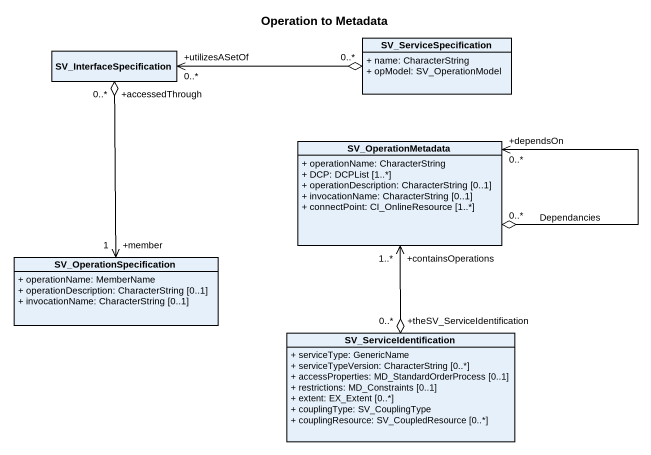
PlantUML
@startuml
title Operation to Metadata
hide circle
hide empty members
skinparam classAttributeIconSize 0
class SV_InterfaceSpecification
class SV_ServiceSpecification {
  + name: CharacterString
  + opModel: SV_OperationModel
}
class SV_OperationMetadata {
  + operationName: CharacterString
  + DCP: DCPList [1..*]
  + operationDescription: CharacterString [0..1]
  + invocationName: CharacterString [0..1]
  + connectPoint: CI_OnlineResource [1..*]
}
class SV_OperationSpecification {
  + operationName: MemberName
  + operationDescription: CharacterString [0..1]
  + invocationName: CharacterString [0..1]
}
class SV_ServiceIdentification {
  + serviceType: GenericName
  + serviceTypeVersion: CharacterString [0..*]
  + accessProperties: MD_StandardOrderProcess [0..1]
  + restrictions: MD_Constraints [0..1]
  + extent: EX_Extent [0..*]
  + couplingType: SV_CouplingType
  + couplingResource: SV_CoupledResource [0..*]
}
SV_ServiceSpecification "0..*" o-left-> "+utilizesASetOf\n0..*" SV_InterfaceSpecification
SV_OperationMetadata "0..*" o--> "+dependsOn\n0..*" SV_OperationMetadata : Dependancies
SV_OperationSpecification "+member\n1" <-up-o "+accessedThrough\n0..*" SV_InterfaceSpecification
SV_ServiceIdentification "+theSV_ServiceIdentification\n0..*" o-up-> "+containsOperations\n1..*" SV_OperationMetadata
@enduml
